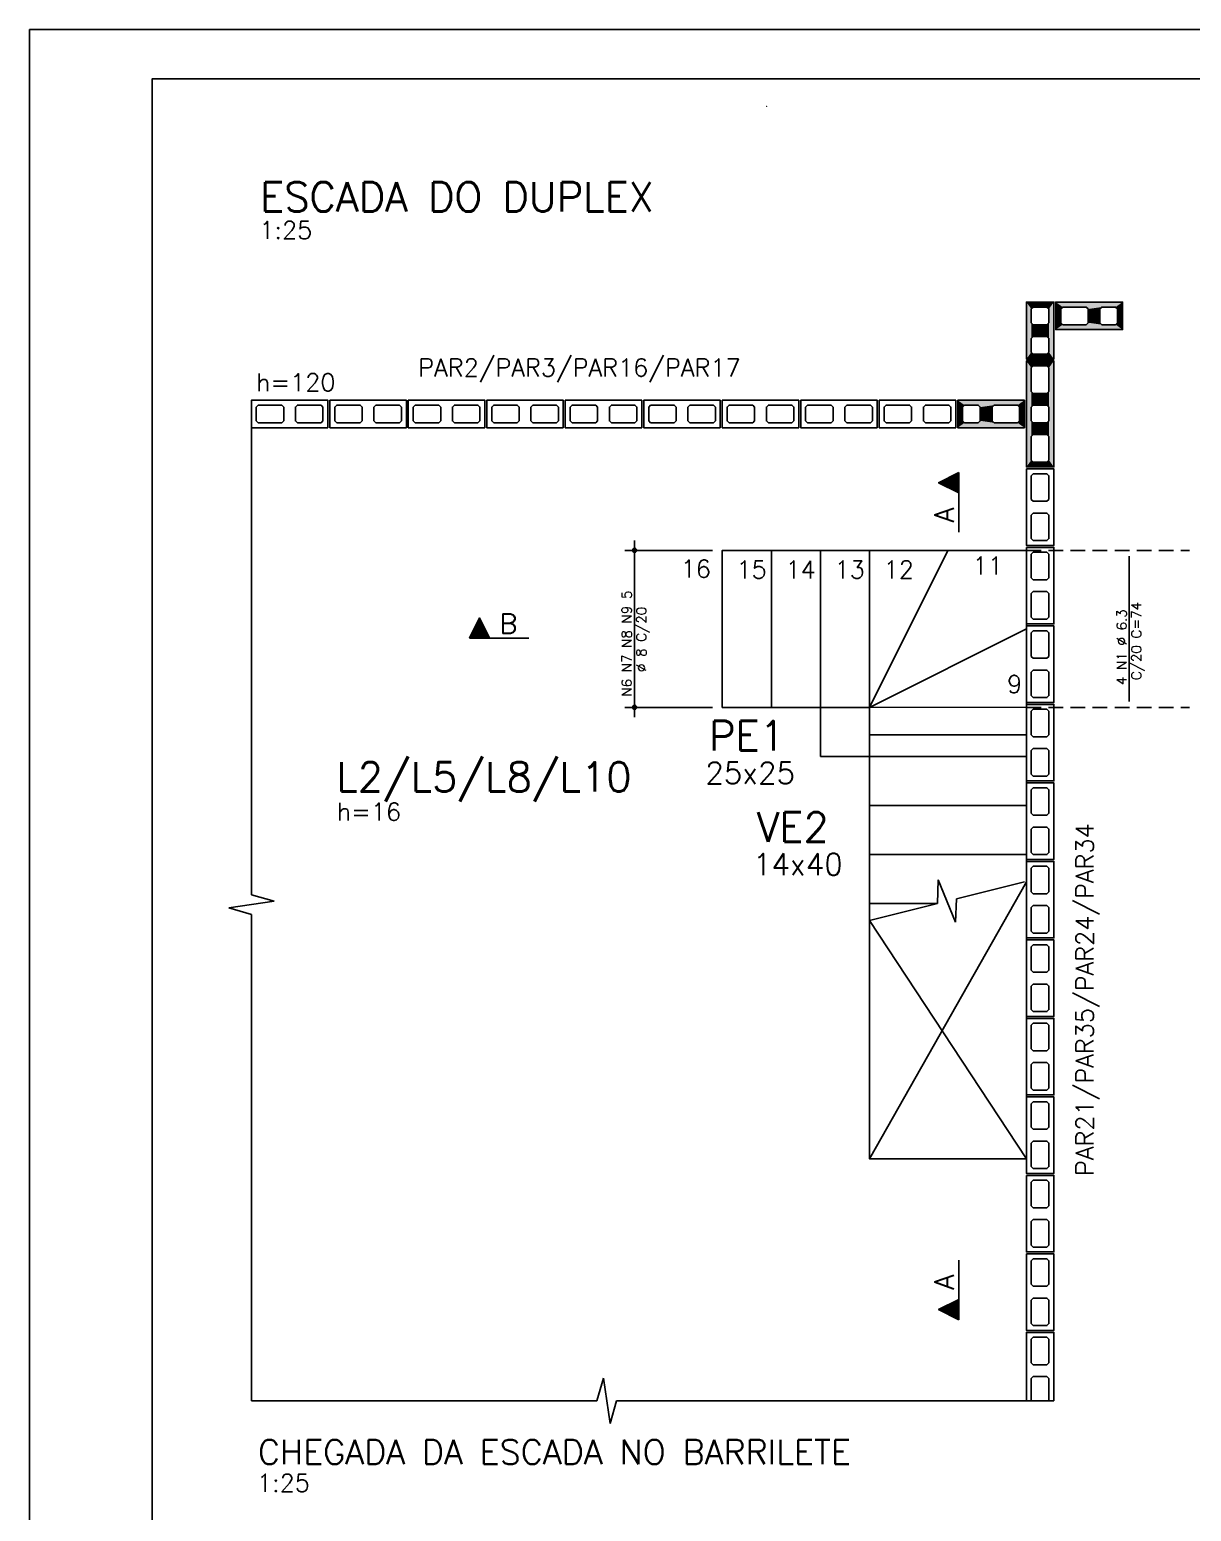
# Model space of a CAD drawing. Extents: x 0 to 84.1, y 0 to 59.4.
# Drawn here: x 0 to 23.68, y 29.2 to 59.4 of the extents above; entities that cross this region are included whole.
import ezdxf

# ---------------------------------------------------------------- set-up
doc = ezdxf.new("R2010")
doc.units = 0
doc.header["$MEASUREMENT"] = 0
doc.linetypes.add('ESTILO_TQS_0001', pattern=[0.45, 0.3, -0.15])
for name, color, linetype in [('27', 4, 'CONTINUOUS'), ('ARQ_FOLHA', 7, 'CONTINUOUS'), ('PENA_01', 1, 'CONTINUOUS'), ('PENA_02', 2, 'CONTINUOUS'), ('PENA_03', 3, 'CONTINUOUS'), ('PENA_04', 4, 'CONTINUOUS'), ('PENA_05', 5, 'CONTINUOUS'), ('PENA_06', 6, 'CONTINUOUS'), ('PENA_19', 240, 'CONTINUOUS'), ('PENA_21', 100, 'CONTINUOUS')]:
    doc.layers.add(name, color=color, linetype=linetype)
doc.styles.get("Standard").update_dxf_attribs({"font": 'ROMANS.SHX'})

msp = doc.modelspace()

# ---------------------------------------------------------------- linework, layer by layer
at = {"layer": '27', "linetype": 'Continuous'}
for points in [[(20.32, 52.686), (20.32, 53.846), (20.6, 53.846), (20.6, 53.746), (20.46, 53.746), (20.42, 53.706), (20.42, 53.426), (20.46, 53.386), (20.6, 53.386), (20.6, 53.146), (20.46, 53.146), (20.42, 53.106), (20.42, 52.826), (20.46, 52.786), (20.6, 52.786), (20.6, 52.686), (20.32, 52.686)], [(20.88, 52.686), (20.88, 53.846), (20.6, 53.846), (20.6, 53.746), (20.74, 53.746), (20.78, 53.706), (20.78, 53.426), (20.74, 53.386), (20.6, 53.386), (20.6, 53.146), (20.74, 53.146), (20.78, 53.106), (20.78, 52.826), (20.74, 52.786), (20.6, 52.786), (20.6, 52.686), (20.88, 52.686)]]:
    msp.add_lwpolyline(points, dxfattribs=at)
for points in [[(20.46, 53.746), (20.42, 53.706), (20.32, 53.846)], [(20.42, 53.706), (20.42, 52.826), (20.32, 53.846)], [(20.32, 53.846), (20.42, 52.826), (20.32, 52.686)], [(20.32, 53.846), (20.6, 53.846), (20.46, 53.746)], [(20.6, 53.846), (20.6, 53.746), (20.46, 53.746)], [(20.88, 53.846), (20.6, 53.846), (20.74, 53.746)], [(20.74, 53.746), (20.6, 53.846), (20.6, 53.746)], [(20.78, 53.706), (20.88, 53.846), (20.74, 53.746)], [(20.88, 52.686), (20.88, 53.846), (20.78, 53.706)], [(20.42, 52.826), (20.42, 53.426), (20.42, 53.706)], [(20.78, 53.426), (20.88, 52.686), (20.78, 53.706)], [(20.42, 52.826), (20.42, 53.426), (20.42, 53.106)], [(20.42, 53.426), (20.46, 53.386), (20.42, 53.106)], [(20.42, 53.106), (20.46, 53.386), (20.46, 53.146)], [(20.46, 53.386), (20.6, 53.386), (20.46, 53.146)], [(20.46, 53.146), (20.6, 53.386), (20.6, 53.146)], [(20.6, 53.386), (20.74, 53.146), (20.74, 53.386)], [(20.6, 53.386), (20.6, 53.146), (20.74, 53.146)], [(20.74, 53.386), (20.78, 53.106), (20.78, 53.426)], [(20.74, 53.146), (20.78, 53.106), (20.74, 53.386)], [(20.78, 53.106), (20.88, 52.686), (20.78, 53.426)], [(20.78, 53.106), (20.78, 52.826), (20.88, 52.686)], [(20.42, 52.826), (20.46, 52.786), (20.32, 52.686)], [(20.32, 52.686), (20.46, 52.786), (20.6, 52.686)], [(20.46, 52.786), (20.6, 52.786), (20.6, 52.686)], [(20.74, 52.786), (20.6, 52.786), (20.88, 52.686)], [(20.6, 52.786), (20.6, 52.686), (20.88, 52.686)], [(20.78, 52.826), (20.74, 52.786), (20.88, 52.686)]]:
    msp.add_solid(points, dxfattribs=at)
at = {"layer": 'ARQ_FOLHA', "color": 1}
for points in [[(0, 0), (84.1, 0), (84.1, 59.4), (0, 59.4)], [(2.5, 1), (83.1, 1), (83.1, 58.4), (2.5, 58.4)]]:
    msp.add_lwpolyline(points, close=True, dxfattribs=at)
at = {"layer": 'PENA_01', "linetype": 'Continuous'}
for p, q in [((4.526, 51.846), (4.526, 41.766)), ((12.332, 48.986), (12.332, 45.386)), ((13.921, 48.786), (12.132, 48.786)), ((13.921, 45.586), (12.132, 45.586)), ((20.32, 45.586), (20.32, 36.386)), ((18.894, 41.685), (20.28, 42.032)), ((17.121, 41.242), (18.506, 41.588)), ((4.526, 41.366), (4.526, 31.45)), ((4.526, 31.45), (11.566, 31.45)), ((11.966, 31.45), (20.88, 31.45))]:
    msp.add_line(p, q, dxfattribs=at)
at = {"layer": 'PENA_01', "linetype": 'ESTILO_TQS_0001'}
for p, q in [((20.32, 48.786), (23.645, 48.786)), ((20.32, 45.586), (23.645, 45.586))]:
    msp.add_line(p, q, dxfattribs=at)
for points in [[(20.74, 53.746), (20.78, 53.706), (20.78, 53.426), (20.74, 53.386), (20.46, 53.386), (20.42, 53.426), (20.42, 53.706), (20.46, 53.746), (20.74, 53.746)], [(20.74, 53.146), (20.78, 53.106), (20.78, 52.826), (20.74, 52.786), (20.46, 52.786), (20.42, 52.826), (20.42, 53.106), (20.46, 53.146), (20.74, 53.146)]]:
    msp.add_lwpolyline(points, dxfattribs=at)
at = {"layer": 'PENA_01', "linetype": 'Continuous'}
for points in [[(21.54, 53.746), (21.06, 53.746), (21.02, 53.706), (21.02, 53.426), (21.06, 53.386), (21.54, 53.386), (21.58, 53.426), (21.58, 53.706), (21.54, 53.746)], [(22.14, 53.746), (21.86, 53.746), (21.82, 53.706), (21.82, 53.426), (21.86, 53.386), (22.14, 53.386), (22.18, 53.426), (22.18, 53.706), (22.14, 53.746)], [(20.46, 52.546), (20.42, 52.506), (20.42, 52.026), (20.46, 51.986), (20.74, 51.986), (20.78, 52.026), (20.78, 52.506), (20.74, 52.546), (20.46, 52.546)], [(5.18, 51.426), (5.14, 51.386), (4.66, 51.386), (4.62, 51.426), (4.62, 51.706), (4.66, 51.746), (5.14, 51.746), (5.18, 51.706), (5.18, 51.426)], [(5.98, 51.426), (5.94, 51.386), (5.46, 51.386), (5.42, 51.426), (5.42, 51.706), (5.46, 51.746), (5.94, 51.746), (5.98, 51.706), (5.98, 51.426)], [(6.78, 51.426), (6.74, 51.386), (6.26, 51.386), (6.22, 51.426), (6.22, 51.706), (6.26, 51.746), (6.74, 51.746), (6.78, 51.706), (6.78, 51.426)], [(7.58, 51.426), (7.54, 51.386), (7.06, 51.386), (7.02, 51.426), (7.02, 51.706), (7.06, 51.746), (7.54, 51.746), (7.58, 51.706), (7.58, 51.426)], [(8.38, 51.426), (8.34, 51.386), (7.86, 51.386), (7.82, 51.426), (7.82, 51.706), (7.86, 51.746), (8.34, 51.746), (8.38, 51.706), (8.38, 51.426)], [(9.18, 51.426), (9.14, 51.386), (8.66, 51.386), (8.62, 51.426), (8.62, 51.706), (8.66, 51.746), (9.14, 51.746), (9.18, 51.706), (9.18, 51.426)], [(9.98, 51.426), (9.94, 51.386), (9.46, 51.386), (9.42, 51.426), (9.42, 51.706), (9.46, 51.746), (9.94, 51.746), (9.98, 51.706), (9.98, 51.426)], [(10.78, 51.426), (10.74, 51.386), (10.26, 51.386), (10.22, 51.426), (10.22, 51.706), (10.26, 51.746), (10.74, 51.746), (10.78, 51.706), (10.78, 51.426)], [(11.58, 51.426), (11.54, 51.386), (11.06, 51.386), (11.02, 51.426), (11.02, 51.706), (11.06, 51.746), (11.54, 51.746), (11.58, 51.706), (11.58, 51.426)], [(12.38, 51.426), (12.34, 51.386), (11.86, 51.386), (11.82, 51.426), (11.82, 51.706), (11.86, 51.746), (12.34, 51.746), (12.38, 51.706), (12.38, 51.426)], [(13.18, 51.426), (13.14, 51.386), (12.66, 51.386), (12.62, 51.426), (12.62, 51.706), (12.66, 51.746), (13.14, 51.746), (13.18, 51.706), (13.18, 51.426)], [(13.98, 51.426), (13.94, 51.386), (13.46, 51.386), (13.42, 51.426), (13.42, 51.706), (13.46, 51.746), (13.94, 51.746), (13.98, 51.706), (13.98, 51.426)], [(14.78, 51.426), (14.74, 51.386), (14.26, 51.386), (14.22, 51.426), (14.22, 51.706), (14.26, 51.746), (14.74, 51.746), (14.78, 51.706), (14.78, 51.426)], [(15.58, 51.426), (15.54, 51.386), (15.06, 51.386), (15.02, 51.426), (15.02, 51.706), (15.06, 51.746), (15.54, 51.746), (15.58, 51.706), (15.58, 51.426)], [(16.38, 51.426), (16.34, 51.386), (15.86, 51.386), (15.82, 51.426), (15.82, 51.706), (15.86, 51.746), (16.34, 51.746), (16.38, 51.706), (16.38, 51.426)], [(17.18, 51.426), (17.14, 51.386), (16.66, 51.386), (16.62, 51.426), (16.62, 51.706), (16.66, 51.746), (17.14, 51.746), (17.18, 51.706), (17.18, 51.426)], [(17.98, 51.426), (17.94, 51.386), (17.46, 51.386), (17.42, 51.426), (17.42, 51.706), (17.46, 51.746), (17.94, 51.746), (17.98, 51.706), (17.98, 51.426)], [(18.78, 51.426), (18.74, 51.386), (18.26, 51.386), (18.22, 51.426), (18.22, 51.706), (18.26, 51.746), (18.74, 51.746), (18.78, 51.706), (18.78, 51.426)], [(19.06, 51.386), (19.34, 51.386), (19.38, 51.426), (19.38, 51.706), (19.34, 51.746), (19.06, 51.746), (19.02, 51.706), (19.02, 51.426), (19.06, 51.386)], [(19.66, 51.386), (20.14, 51.386), (20.18, 51.426), (20.18, 51.706), (20.14, 51.746), (19.66, 51.746), (19.62, 51.706), (19.62, 51.426), (19.66, 51.386)], [(20.46, 51.746), (20.42, 51.706), (20.42, 51.426), (20.46, 51.386), (20.74, 51.386), (20.78, 51.426), (20.78, 51.706), (20.74, 51.746), (20.46, 51.746)], [(20.46, 51.146), (20.42, 51.106), (20.42, 50.626), (20.46, 50.586), (20.74, 50.586), (20.78, 50.626), (20.78, 51.106), (20.74, 51.146), (20.46, 51.146)], [(20.46, 50.346), (20.42, 50.306), (20.42, 49.826), (20.46, 49.786), (20.74, 49.786), (20.78, 49.826), (20.78, 50.306), (20.74, 50.346), (20.46, 50.346)], [(20.46, 49.546), (20.42, 49.506), (20.42, 49.026), (20.46, 48.986), (20.74, 48.986), (20.78, 49.026), (20.78, 49.506), (20.74, 49.546), (20.46, 49.546)], [(20.32, 36.386), (17.12, 36.386), (17.12, 45.586), (14.121, 45.586), (14.121, 48.786), (20.32, 48.786)], [(15.121, 45.586), (15.121, 48.786)], [(16.121, 45.586), (16.121, 48.786)], [(17.12, 45.586), (17.121, 48.786)], [(17.121, 45.586), (18.721, 48.786)], [(20.46, 48.746), (20.42, 48.706), (20.42, 48.226), (20.46, 48.186), (20.74, 48.186), (20.78, 48.226), (20.78, 48.706), (20.74, 48.746), (20.46, 48.746)], [(20.46, 47.946), (20.42, 47.906), (20.42, 47.426), (20.46, 47.386), (20.74, 47.386), (20.78, 47.426), (20.78, 47.906), (20.74, 47.946), (20.46, 47.946)], [(17.12, 45.586), (20.32, 47.186)], [(20.46, 47.146), (20.42, 47.106), (20.42, 46.626), (20.46, 46.586), (20.74, 46.586), (20.78, 46.626), (20.78, 47.106), (20.74, 47.146), (20.46, 47.146)], [(20.46, 46.346), (20.42, 46.306), (20.42, 45.826), (20.46, 45.786), (20.74, 45.786), (20.78, 45.826), (20.78, 46.306), (20.74, 46.346), (20.46, 46.346)], [(17.122, 45.587), (20.32, 45.586)], [(20.46, 45.546), (20.42, 45.506), (20.42, 45.026), (20.46, 44.986), (20.74, 44.986), (20.78, 45.026), (20.78, 45.506), (20.74, 45.546), (20.46, 45.546)], [(17.122, 45.027), (20.32, 45.026)], [(20.46, 44.746), (20.42, 44.706), (20.42, 44.226), (20.46, 44.186), (20.74, 44.186), (20.78, 44.226), (20.78, 44.706), (20.74, 44.746), (20.46, 44.746)], [(17.121, 44.586), (20.32, 44.586)], [(20.46, 43.946), (20.42, 43.906), (20.42, 43.426), (20.46, 43.386), (20.74, 43.386), (20.78, 43.426), (20.78, 43.906), (20.74, 43.946), (20.46, 43.946)], [(17.121, 43.586), (20.32, 43.586)], [(20.46, 43.146), (20.42, 43.106), (20.42, 42.626), (20.46, 42.586), (20.74, 42.586), (20.78, 42.626), (20.78, 43.106), (20.74, 43.146), (20.46, 43.146)], [(17.121, 42.586), (20.32, 42.586)], [(20.46, 42.346), (20.42, 42.306), (20.42, 41.826), (20.46, 41.786), (20.74, 41.786), (20.78, 41.826), (20.78, 42.306), (20.74, 42.346), (20.46, 42.346)], [(17.12, 36.386), (20.32, 42.032)], [(17.121, 41.586), (18.499, 41.586)], [(20.46, 41.546), (20.42, 41.506), (20.42, 41.026), (20.46, 40.986), (20.74, 40.986), (20.78, 41.026), (20.78, 41.506), (20.74, 41.546), (20.46, 41.546)], [(17.121, 41.242), (20.32, 36.386)], [(20.46, 40.746), (20.42, 40.706), (20.42, 40.226), (20.46, 40.186), (20.74, 40.186), (20.78, 40.226), (20.78, 40.706), (20.74, 40.746), (20.46, 40.746)], [(20.46, 39.946), (20.42, 39.906), (20.42, 39.426), (20.46, 39.386), (20.74, 39.386), (20.78, 39.426), (20.78, 39.906), (20.74, 39.946), (20.46, 39.946)], [(20.46, 39.146), (20.42, 39.106), (20.42, 38.626), (20.46, 38.586), (20.74, 38.586), (20.78, 38.626), (20.78, 39.106), (20.74, 39.146), (20.46, 39.146)], [(20.46, 38.346), (20.42, 38.306), (20.42, 37.826), (20.46, 37.786), (20.74, 37.786), (20.78, 37.826), (20.78, 38.306), (20.74, 38.346), (20.46, 38.346)], [(20.46, 37.546), (20.42, 37.506), (20.42, 37.026), (20.46, 36.986), (20.74, 36.986), (20.78, 37.026), (20.78, 37.506), (20.74, 37.546), (20.46, 37.546)], [(20.46, 36.746), (20.42, 36.706), (20.42, 36.226), (20.46, 36.186), (20.74, 36.186), (20.78, 36.226), (20.78, 36.706), (20.74, 36.746), (20.46, 36.746)], [(20.46, 35.946), (20.42, 35.906), (20.42, 35.426), (20.46, 35.386), (20.74, 35.386), (20.78, 35.426), (20.78, 35.906), (20.74, 35.946), (20.46, 35.946)], [(20.46, 35.146), (20.42, 35.106), (20.42, 34.626), (20.46, 34.586), (20.74, 34.586), (20.78, 34.626), (20.78, 35.106), (20.74, 35.146), (20.46, 35.146)], [(20.46, 34.346), (20.42, 34.306), (20.42, 33.826), (20.46, 33.786), (20.74, 33.786), (20.78, 33.826), (20.78, 34.306), (20.74, 34.346), (20.46, 34.346)], [(20.46, 33.546), (20.42, 33.506), (20.42, 33.026), (20.46, 32.986), (20.74, 32.986), (20.78, 33.026), (20.78, 33.506), (20.74, 33.546), (20.46, 33.546)], [(20.46, 32.746), (20.42, 32.706), (20.42, 32.226), (20.46, 32.186), (20.74, 32.186), (20.78, 32.226), (20.78, 32.706), (20.74, 32.746), (20.46, 32.746)], [(20.42, 31.45), (20.42, 31.906), (20.46, 31.946), (20.74, 31.946), (20.78, 31.906), (20.78, 31.45)]]:
    msp.add_lwpolyline(points, dxfattribs=at)
at = {"layer": 'PENA_02', "linetype": 'Continuous'}
for p, q in [((20.32, 52.646), (20.32, 50.486)), ((20.88, 52.646), (20.32, 52.646)), ((20.88, 50.486), (20.88, 52.646)), ((20.32, 50.486), (20.88, 50.486)), ((20.32, 45.586), (20.32, 48.786))]:
    msp.add_line(p, q, dxfattribs=at)
for points in [[(0, 0), (84.1, 0), (84.1, 59.4), (0, 59.4), (0, 0)], [(0, 0), (84.1, 0), (84.1, 59.4), (0, 59.4), (0, 0)], [(20.88, 53.846), (20.88, 52.686), (20.32, 52.686), (20.32, 53.846), (20.88, 53.846)], [(22.28, 53.846), (20.92, 53.846), (20.92, 53.286), (22.28, 53.286), (22.28, 53.846)], [(6.08, 51.286), (4.52, 51.286), (4.52, 51.846), (6.08, 51.846), (6.08, 51.286)], [(7.68, 51.286), (6.12, 51.286), (6.12, 51.846), (7.68, 51.846), (7.68, 51.286)], [(9.28, 51.286), (7.72, 51.286), (7.72, 51.846), (9.28, 51.846), (9.28, 51.286)], [(10.88, 51.286), (9.32, 51.286), (9.32, 51.846), (10.88, 51.846), (10.88, 51.286)], [(12.48, 51.286), (10.92, 51.286), (10.92, 51.846), (12.48, 51.846), (12.48, 51.286)], [(14.08, 51.286), (12.52, 51.286), (12.52, 51.846), (14.08, 51.846), (14.08, 51.286)], [(15.68, 51.286), (14.12, 51.286), (14.12, 51.846), (15.68, 51.846), (15.68, 51.286)], [(17.28, 51.286), (15.72, 51.286), (15.72, 51.846), (17.28, 51.846), (17.28, 51.286)], [(18.88, 51.286), (17.32, 51.286), (17.32, 51.846), (18.88, 51.846), (18.88, 51.286)], [(18.92, 51.286), (20.28, 51.286), (20.28, 51.846), (18.92, 51.846), (18.92, 51.286)], [(20.32, 50.446), (20.32, 48.886), (20.88, 48.886), (20.88, 50.446), (20.32, 50.446)], [(20.32, 48.846), (20.32, 47.286), (20.88, 47.286), (20.88, 48.846), (20.32, 48.846)], [(20.32, 47.246), (20.32, 45.686), (20.88, 45.686), (20.88, 47.246), (20.32, 47.246)], [(20.32, 45.646), (20.32, 44.086), (20.88, 44.086), (20.88, 45.646), (20.32, 45.646)], [(16.123, 45.586), (17.123, 45.586), (17.123, 44.586), (16.123, 44.586), (16.123, 45.586)], [(20.32, 44.046), (20.32, 42.486), (20.88, 42.486), (20.88, 44.046), (20.32, 44.046)], [(20.32, 42.446), (20.32, 40.886), (20.88, 40.886), (20.88, 42.446), (20.32, 42.446)], [(20.32, 40.846), (20.32, 39.286), (20.88, 39.286), (20.88, 40.846), (20.32, 40.846)], [(20.32, 39.246), (20.32, 37.686), (20.88, 37.686), (20.88, 39.246), (20.32, 39.246)], [(20.32, 37.646), (20.32, 36.086), (20.88, 36.086), (20.88, 37.646), (20.32, 37.646)], [(20.32, 36.046), (20.32, 34.486), (20.88, 34.486), (20.88, 36.046), (20.32, 36.046)], [(20.32, 34.446), (20.32, 32.886), (20.88, 32.886), (20.88, 34.446), (20.32, 34.446)], [(20.88, 31.45), (20.88, 32.846), (20.32, 32.846), (20.32, 31.45)]]:
    msp.add_lwpolyline(points, dxfattribs=at)
for centre, radius in [((12.332, 48.786), 0.0416), ((12.332, 48.786), 0.0208), ((12.332, 45.586), 0.0416), ((12.332, 45.586), 0.0208)]:
    msp.add_circle(centre, radius, dxfattribs=at)
at = {"layer": 'PENA_03', "linetype": 'Continuous'}
for p, q in [((18.506, 41.588), (18.524, 42.069)), ((18.877, 41.205), (18.524, 42.069)), ((4.526, 41.766), (4.987, 41.633)), ((18.894, 41.685), (18.877, 41.205)), ((4.064, 41.499), (4.987, 41.633)), ((4.526, 41.366), (4.064, 41.499)), ((11.566, 31.45), (11.699, 31.912)), ((11.833, 30.988), (11.699, 31.912)), ((11.966, 31.45), (11.833, 30.988))]:
    msp.add_line(p, q, dxfattribs=at)
for points in [[(18.943, 50.37), (18.533, 50.165), (18.943, 49.961), (18.943, 50.37)], [(8.967, 46.995), (9.171, 47.404), (9.376, 46.995), (8.967, 46.995)], [(18.943, 33.106), (18.533, 33.311), (18.943, 33.516), (18.943, 33.106)]]:
    msp.add_lwpolyline(points, dxfattribs=at)
at = {"layer": 'PENA_04', "linetype": 'Continuous'}
for p, q in [((18.944, 50.373), (18.529, 50.165)), ((18.529, 50.165), (18.943, 49.959)), ((18.943, 50.37), (18.533, 50.165)), ((18.533, 50.165), (18.943, 49.961)), ((18.561, 50.179), (18.561, 50.151)), ((18.593, 50.195), (18.593, 50.135)), ((18.625, 50.211), (18.625, 50.119)), ((18.657, 50.227), (18.657, 50.103)), ((18.689, 50.243), (18.689, 50.087)), ((18.721, 50.259), (18.721, 50.071)), ((18.753, 50.275), (18.753, 50.055)), ((18.785, 50.291), (18.785, 50.039)), ((18.817, 50.307), (18.817, 50.023)), ((18.849, 50.323), (18.849, 50.007)), ((18.88, 50.339), (18.88, 49.992)), ((18.912, 50.355), (18.912, 49.976)), ((18.943, 50.37), (18.943, 49.157)), ((18.944, 49.157), (18.944, 50.373)), ((8.964, 46.993), (9.171, 47.408)), ((8.967, 46.995), (9.171, 47.404)), ((9.03, 47.121), (9.313, 47.121)), ((9.046, 47.153), (9.297, 47.153)), ((9.062, 47.185), (9.281, 47.185)), ((9.078, 47.217), (9.265, 47.217)), ((9.094, 47.249), (9.249, 47.249)), ((9.11, 47.281), (9.233, 47.281)), ((9.126, 47.313), (9.217, 47.313)), ((9.141, 47.344), (9.201, 47.344)), ((9.157, 47.376), (9.185, 47.376)), ((9.171, 47.408), (9.378, 46.995)), ((9.171, 47.404), (9.376, 46.995)), ((10.18, 46.993), (8.964, 46.993)), ((8.967, 46.995), (10.18, 46.995)), ((8.982, 47.025), (9.361, 47.025)), ((8.998, 47.057), (9.345, 47.057)), ((9.014, 47.089), (9.329, 47.089)), ((18.943, 33.106), (18.943, 34.32)), ((18.944, 34.32), (18.944, 33.104)), ((18.529, 33.311), (18.943, 33.518)), ((18.944, 33.104), (18.529, 33.311)), ((18.533, 33.311), (18.943, 33.516)), ((18.943, 33.106), (18.533, 33.311)), ((18.561, 33.297), (18.561, 33.325)), ((18.593, 33.281), (18.593, 33.341)), ((18.625, 33.265), (18.625, 33.357)), ((18.657, 33.249), (18.657, 33.373)), ((18.689, 33.233), (18.689, 33.389)), ((18.721, 33.217), (18.721, 33.405)), ((18.753, 33.201), (18.753, 33.421)), ((18.785, 33.185), (18.785, 33.437)), ((18.817, 33.169), (18.817, 33.453)), ((18.849, 33.153), (18.849, 33.469)), ((18.88, 33.137), (18.88, 33.485)), ((18.912, 33.122), (18.912, 33.501))]:
    msp.add_line(p, q, dxfattribs=at)
at = {"layer": 'PENA_05', "linetype": 'Continuous'}
msp.add_line((22.413, 45.706), (22.413, 48.666), dxfattribs=at)
at = {"layer": 'PENA_19', "linetype": 'Continuous'}
for points in [[(20.6, 52.646), (20.6, 52.546), (20.46, 52.546), (20.42, 52.506), (20.42, 52.026), (20.46, 51.986), (20.6, 51.986), (20.6, 51.746), (20.46, 51.746), (20.42, 51.706), (20.42, 51.426), (20.46, 51.386), (20.6, 51.386), (20.6, 51.146), (20.46, 51.146), (20.42, 51.106), (20.42, 50.626), (20.46, 50.586), (20.6, 50.586), (20.6, 50.486), (20.32, 50.486), (20.32, 52.646), (20.6, 52.646)], [(20.6, 52.646), (20.6, 52.546), (20.74, 52.546), (20.78, 52.506), (20.78, 52.026), (20.74, 51.986), (20.6, 51.986), (20.6, 51.746), (20.74, 51.746), (20.78, 51.706), (20.78, 51.426), (20.74, 51.386), (20.6, 51.386), (20.6, 51.146), (20.74, 51.146), (20.78, 51.106), (20.78, 50.626), (20.74, 50.586), (20.6, 50.586), (20.6, 50.486), (20.88, 50.486), (20.88, 52.646), (20.6, 52.646)]]:
    msp.add_lwpolyline(points, dxfattribs=at)
for points in [[(20.46, 52.546), (20.42, 52.506), (20.32, 52.646)], [(20.46, 52.546), (20.32, 52.646), (20.6, 52.646)], [(20.32, 52.646), (20.42, 52.506), (20.32, 50.486)], [(20.46, 52.546), (20.6, 52.646), (20.6, 52.546)], [(20.6, 52.646), (20.74, 52.546), (20.88, 52.646)], [(20.6, 52.646), (20.6, 52.546), (20.74, 52.546)], [(20.88, 52.646), (20.74, 52.546), (20.78, 52.506)], [(20.88, 52.646), (20.78, 52.506), (20.88, 50.486)], [(20.32, 50.486), (20.42, 52.506), (20.42, 50.626)], [(20.42, 50.626), (20.42, 52.506), (20.42, 52.026)], [(20.88, 50.486), (20.78, 52.506), (20.78, 52.026)], [(20.42, 52.026), (20.42, 50.626), (20.42, 51.706)], [(20.46, 51.986), (20.42, 51.706), (20.42, 52.026)], [(20.46, 51.746), (20.42, 51.706), (20.46, 51.986)], [(20.46, 51.746), (20.46, 51.986), (20.6, 51.986)], [(20.46, 51.746), (20.6, 51.986), (20.6, 51.746)], [(20.74, 51.986), (20.6, 51.986), (20.74, 51.746)], [(20.6, 51.986), (20.6, 51.746), (20.74, 51.746)], [(20.78, 51.706), (20.78, 52.026), (20.74, 51.986)], [(20.78, 51.706), (20.74, 51.986), (20.74, 51.746)], [(20.88, 50.486), (20.78, 52.026), (20.78, 51.706)], [(20.42, 51.706), (20.42, 50.626), (20.42, 51.426)], [(20.78, 51.426), (20.88, 50.486), (20.78, 51.706)], [(20.42, 50.626), (20.42, 51.106), (20.42, 51.426)], [(20.46, 51.386), (20.42, 51.106), (20.42, 51.426)], [(20.46, 51.386), (20.46, 51.146), (20.42, 51.106)], [(20.6, 51.386), (20.46, 51.146), (20.46, 51.386)], [(20.6, 51.386), (20.6, 51.146), (20.46, 51.146)], [(20.6, 51.386), (20.74, 51.146), (20.74, 51.386)], [(20.74, 51.146), (20.6, 51.386), (20.6, 51.146)], [(20.74, 51.386), (20.78, 51.106), (20.78, 51.426)], [(20.74, 51.146), (20.78, 51.106), (20.74, 51.386)], [(20.78, 51.106), (20.88, 50.486), (20.78, 51.426)], [(20.88, 50.486), (20.78, 51.106), (20.78, 50.626)], [(20.46, 50.586), (20.32, 50.486), (20.42, 50.626)], [(20.6, 50.486), (20.32, 50.486), (20.46, 50.586)], [(20.6, 50.586), (20.6, 50.486), (20.46, 50.586)], [(20.88, 50.486), (20.74, 50.586), (20.6, 50.586)], [(20.88, 50.486), (20.6, 50.586), (20.6, 50.486)], [(20.88, 50.486), (20.78, 50.626), (20.74, 50.586)]]:
    msp.add_solid(points, dxfattribs=at)
at = {"layer": 'PENA_21', "linetype": 'Continuous'}
for points in [[(22.28, 53.566), (22.18, 53.566), (22.18, 53.706), (22.14, 53.746), (21.86, 53.746), (21.82, 53.706), (21.82, 53.566), (21.58, 53.566), (21.58, 53.706), (21.54, 53.746), (21.06, 53.746), (21.02, 53.706), (21.02, 53.566), (20.92, 53.566), (20.92, 53.846), (22.28, 53.846), (22.28, 53.566)], [(22.28, 53.566), (22.18, 53.566), (22.18, 53.426), (22.14, 53.386), (21.86, 53.386), (21.82, 53.426), (21.82, 53.566), (21.58, 53.566), (21.58, 53.426), (21.54, 53.386), (21.06, 53.386), (21.02, 53.426), (21.02, 53.566), (20.92, 53.566), (20.92, 53.286), (22.28, 53.286), (22.28, 53.566)], [(18.92, 51.566), (19.02, 51.566), (19.02, 51.706), (19.06, 51.746), (19.34, 51.746), (19.38, 51.706), (19.38, 51.566), (19.62, 51.566), (19.62, 51.706), (19.66, 51.746), (20.14, 51.746), (20.18, 51.706), (20.18, 51.566), (20.28, 51.566), (20.28, 51.846), (18.92, 51.846), (18.92, 51.566)], [(18.92, 51.566), (19.02, 51.566), (19.02, 51.426), (19.06, 51.386), (19.34, 51.386), (19.38, 51.426), (19.38, 51.566), (19.62, 51.566), (19.62, 51.426), (19.66, 51.386), (20.14, 51.386), (20.18, 51.426), (20.18, 51.566), (20.28, 51.566), (20.28, 51.286), (18.92, 51.286), (18.92, 51.566)]]:
    msp.add_lwpolyline(points, dxfattribs=at)
for points in [[(22.28, 53.846), (21.06, 53.746), (20.92, 53.846)], [(21.06, 53.746), (21.02, 53.706), (20.92, 53.846)], [(20.92, 53.846), (21.02, 53.706), (20.92, 53.566)], [(21.54, 53.746), (21.06, 53.746), (22.28, 53.846)], [(21.58, 53.706), (21.54, 53.746), (22.28, 53.846)], [(22.28, 53.846), (21.86, 53.746), (21.58, 53.706)], [(22.28, 53.846), (22.14, 53.746), (21.86, 53.746)], [(22.28, 53.846), (22.18, 53.706), (22.14, 53.746)], [(22.28, 53.846), (22.28, 53.566), (22.18, 53.566)], [(22.28, 53.846), (22.18, 53.566), (22.18, 53.706)], [(21.02, 53.706), (21.02, 53.566), (20.92, 53.566)], [(20.92, 53.286), (21.02, 53.426), (20.92, 53.566)], [(21.02, 53.426), (21.02, 53.566), (20.92, 53.566)], [(21.58, 53.566), (21.58, 53.706), (21.86, 53.746)], [(21.58, 53.566), (21.86, 53.746), (21.82, 53.706)], [(21.58, 53.566), (21.82, 53.706), (21.82, 53.566)], [(21.58, 53.566), (21.58, 53.426), (21.86, 53.386)], [(21.58, 53.566), (21.86, 53.386), (21.82, 53.426)], [(21.58, 53.566), (21.82, 53.426), (21.82, 53.566)], [(22.28, 53.286), (22.28, 53.566), (22.18, 53.566)], [(22.28, 53.286), (22.18, 53.566), (22.18, 53.426)], [(21.06, 53.386), (21.02, 53.426), (20.92, 53.286)], [(22.28, 53.286), (21.06, 53.386), (20.92, 53.286)], [(21.54, 53.386), (21.06, 53.386), (22.28, 53.286)], [(21.58, 53.426), (21.54, 53.386), (22.28, 53.286)], [(22.28, 53.286), (21.86, 53.386), (21.58, 53.426)], [(22.28, 53.286), (22.14, 53.386), (21.86, 53.386)], [(22.28, 53.286), (22.18, 53.426), (22.14, 53.386)], [(20.28, 51.846), (18.92, 51.846), (19.06, 51.746)], [(18.92, 51.846), (18.92, 51.566), (19.02, 51.566)], [(18.92, 51.846), (19.02, 51.566), (19.02, 51.706)], [(18.92, 51.846), (19.02, 51.706), (19.06, 51.746)], [(20.28, 51.846), (19.06, 51.746), (19.34, 51.746)], [(20.28, 51.846), (19.34, 51.746), (19.38, 51.706)], [(20.28, 51.846), (19.38, 51.706), (19.66, 51.746)], [(19.38, 51.706), (19.62, 51.706), (19.66, 51.746)], [(19.38, 51.706), (19.38, 51.566), (19.62, 51.566)], [(19.38, 51.706), (19.62, 51.566), (19.62, 51.706)], [(20.28, 51.846), (19.66, 51.746), (20.14, 51.746)], [(20.28, 51.846), (20.14, 51.746), (20.18, 51.706)], [(20.28, 51.846), (20.18, 51.706), (20.28, 51.566)], [(20.28, 51.566), (20.18, 51.706), (20.18, 51.566)], [(18.92, 51.286), (18.92, 51.566), (19.02, 51.566)], [(18.92, 51.286), (19.02, 51.566), (19.02, 51.426)], [(18.92, 51.286), (19.02, 51.426), (19.06, 51.386)], [(20.28, 51.286), (18.92, 51.286), (19.06, 51.386)], [(20.28, 51.286), (19.06, 51.386), (19.34, 51.386)], [(20.28, 51.286), (19.34, 51.386), (19.38, 51.426)], [(19.38, 51.426), (19.38, 51.566), (19.62, 51.566)], [(19.38, 51.426), (19.62, 51.566), (19.62, 51.426)], [(20.28, 51.286), (19.38, 51.426), (19.66, 51.386)], [(19.38, 51.426), (19.62, 51.426), (19.66, 51.386)], [(20.28, 51.286), (19.66, 51.386), (20.14, 51.386)], [(20.28, 51.286), (20.14, 51.386), (20.18, 51.426)], [(20.28, 51.286), (20.18, 51.426), (20.28, 51.566)], [(20.28, 51.566), (20.18, 51.426), (20.18, 51.566)]]:
    msp.add_solid(points, dxfattribs=at)

# ---------------------------------------------------------------- texts
at = {"layer": 'PENA_02', "linetype": 'Continuous'}
msp.add_text('4X', height=0.001, dxfattribs=at).set_placement((15.024, 57.836))
at = {"layer": 'PENA_03', "linetype": 'Continuous'}
for s, height, p in [('1:25', 0.36, (4.682, 55.134)), ('PAR2/PAR3/PAR16/PAR17', 0.36, (7.923, 52.333)), ('h=120', 0.36, (4.616, 52.031)), ('11', 0.36, (19.225, 48.295)), ('16', 0.36, (13.273, 48.231)), ('15', 0.36, (14.409, 48.215)), ('14', 0.36, (15.409, 48.215)), ('13', 0.36, (16.409, 48.215)), ('12', 0.36, (17.409, 48.215)), ('9', 0.36, (19.926, 45.879)), ('PE1', 0.6, (13.852, 44.709)), ('L2/L5/L8/L10', 0.6, (6.252, 43.868)), ('25x25', 0.44, (13.775, 44.03)), ('h=16', 0.36, (6.261, 43.279)), ('VE2', 0.6, (14.825, 42.847)), ('14x40', 0.44, (14.747, 42.168)), ('1:25', 0.36, (4.634, 29.599))]:
    msp.add_text(s, height=height, dxfattribs=at).set_placement(p)
for s, height, p in [('N6 N7 N8 N9 5', 0.2, (12.272, 45.806)), ('%%c 8 C/20', 0.2, (12.572, 46.306)), ('4 N1 %%c 6.3', 0.2, (22.361, 46.041)), ('C/20 C=74', 0.2, (22.661, 46.141)), ('PAR21/PAR35/PAR24/PAR34', 0.36, (21.69, 36.033))]:
    msp.add_text(s, height=height, rotation=90, dxfattribs=at).set_placement(p)
at = {"layer": 'PENA_04', "linetype": 'Continuous'}
for p in [(18.844, 49.357), (18.844, 33.72)]:
    msp.add_text('A', height=0.4, rotation=90, dxfattribs=at).set_placement(p)
msp.add_text('B', height=0.4, dxfattribs=at).set_placement((9.58, 47.093))
at = {"layer": 'PENA_05', "linetype": 'Continuous'}
msp.add_text('CHEGADA DA ESCADA NO BARRILETE', height=0.5, dxfattribs=at).set_placement((4.655, 30.158))
at = {"layer": 'PENA_06', "linetype": 'Continuous'}
msp.add_text('ESCADA DO DUPLEX', height=0.6, dxfattribs=at).set_placement((4.702, 55.693))

doc.saveas('drawing.dxf')
